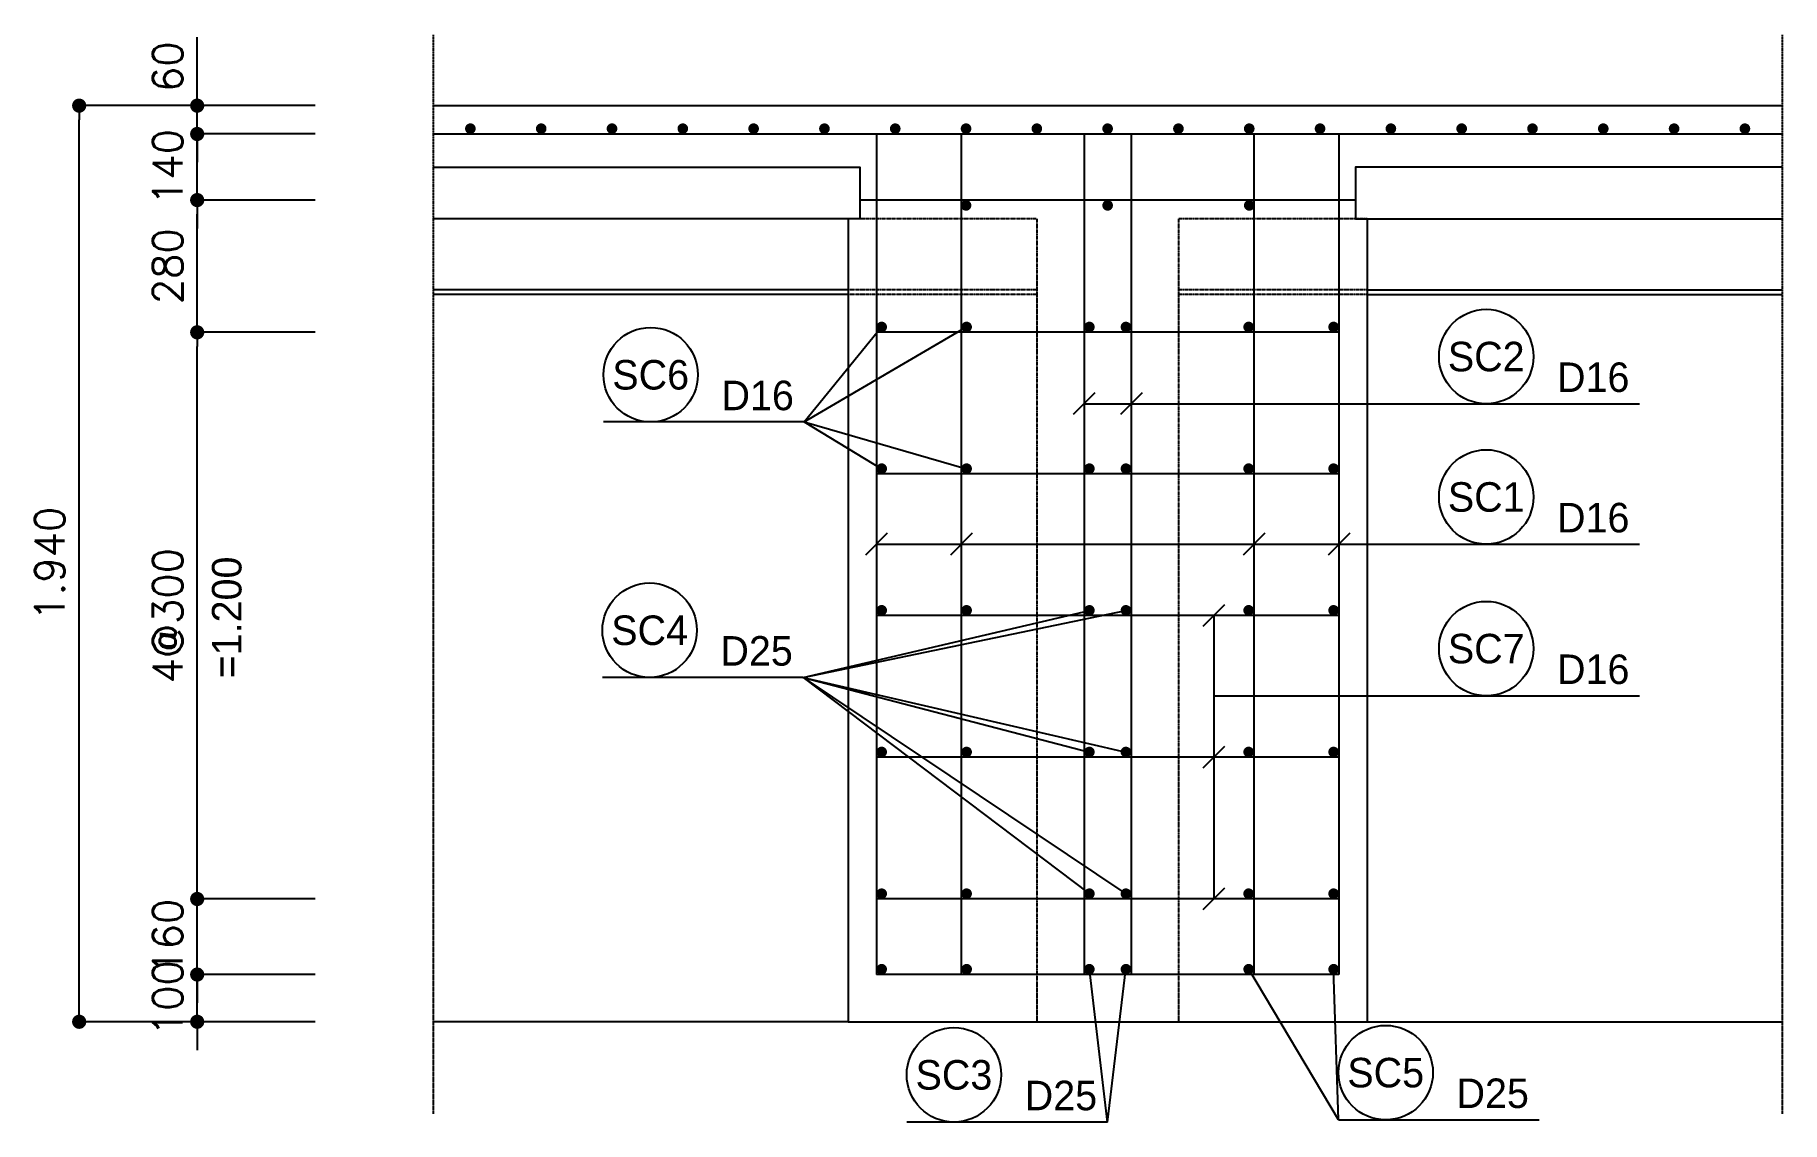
# Model space of a CAD drawing. Extents: x -4545 to 2857, y -4305 to 299.
import ezdxf
from ezdxf.enums import TextEntityAlignment as Align

# ---------------------------------------------------------------- set-up
doc = ezdxf.new("R2010")
doc.units = 0
doc.linetypes.add('CENTER', pattern=[2, 1.25, -0.25, 0.25, -0.25])
doc.linetypes.add('HIDDEN', pattern=[0.375, 0.25, -0.125])
doc.layers.get('0').update_dxf_attribs({"linetype": 'CONTINUOUS'})
doc.styles.add('GHS', font='djdg.shx', dxfattribs={"bigfont": 'ghs.shx'})
doc.styles.add('ROMANS', font='ROMANS.SHX')

# ---------------------------------------------------------------- blocks, each defined once
blk = doc.blocks.new('DOT')
at = {"color": 1}
blk.add_line((0, 0), (-1, 0), dxfattribs=at)
at = {"color": 7, "const_width": 0.5}
blk.add_lwpolyline([(-0.25, 0, 1), (0.25, 0, 1)], format="xyb", close=True, dxfattribs=at)

msp = doc.modelspace()

# ---------------------------------------------------------------- linework, layer by layer
at = {"color": 1, "linetype": 'CENTER'}
for p, q in [((-2857.4, 299.4), (-2857.4, -4269.3)), ((2857.4, 299.4), (2857.4, -4269.3))]:
    msp.add_line(p, q, dxfattribs=at)
at = {"color": 1}
for p, q in [((-3857.4, 120), (-3857.4, 290.2)), ((-3857.4, 60), (-3857.4, 120)), ((-3357.4, 0), (-4357.4, 0)), ((-3357.4, 0), (-3857.4, 0)), ((-3857.4, -120), (-3857.4, 0)), ((-3857.4, -60), (-3857.4, 0)), ((-4357.4, -3820), (-4357.4, -60)), ((-3357.4, -120), (-3857.4, -120)), ((-3357.4, -120), (-3857.4, -120)), ((-3857.4, -400), (-3857.4, -120)), ((-3857.4, -180), (-3857.4, -240)), ((-3357.4, -400), (-3857.4, -400)), ((-3357.4, -400), (-3857.4, -400)), ((-3857.4, -460), (-3857.4, -520)), ((-3857.4, -900), (-3857.4, -460)), ((-3357.4, -960), (-3857.4, -960)), ((-3357.4, -960), (-3857.4, -960)), ((-1286, -1339.8), (-597.5, -937.5)), ((-1286, -1339.8), (-957.5, -937.5)), ((-3857.4, -3300), (-3857.4, -1020)), ((-54, -1216.6), (-146, -1308.6)), ((146, -1216.6), (54, -1308.6)), ((-100, -1262.6), (1404, -1262.6)), ((1404, -1262.6), (2254, -1262.6)), ((-1286, -1339.8), (-2136, -1339.8)), ((-1286, -1339.8), (-597.5, -1537.5)), ((-1286, -1339.8), (-957.5, -1537.5)), ((-934, -1811.3), (-1026, -1903.2)), ((-574, -1811.3), (-666, -1903.2)), ((666, -1811.3), (574, -1903.2)), ((1026, -1811.3), (934, -1903.2)), ((-980, -1857.3), (1404, -1857.3)), ((1404, -1857.3), (2254, -1857.3)), ((-1290.6, -2421.7), (77.5, -2137.5)), ((-1290.6, -2421.7), (-77.5, -2137.5)), ((495.5, -2114), (403.6, -2206)), ((449.5, -2160), (449.5, -3360)), ((-1290.6, -2421.7), (-2140.6, -2421.7)), ((-1290.6, -2421.7), (77.5, -2737.5)), ((-1290.6, -2421.7), (-77.5, -2737.5)), ((-1290.6, -2421.7), (77.5, -3337.5)), ((-1290.6, -2421.7), (-77.5, -3337.5)), ((449.5, -2499.5), (1404, -2499.5)), ((1404, -2499.5), (2254, -2499.5)), ((495.5, -2714), (403.6, -2806)), ((-3857.4, -3300), (-3857.4, -3240)), ((495.5, -3314), (403.6, -3406)), ((-3357.4, -3360), (-3857.4, -3360)), ((-3357.4, -3360), (-3857.4, -3360)), ((-3857.4, -3680), (-3857.4, -3360)), ((-3857.4, -3620), (-3857.4, -3560)), ((-3357.4, -3680), (-3857.4, -3680)), ((-3357.4, -3680), (-3857.4, -3680)), ((-3857.4, -3880), (-3857.4, -3680)), ((-1.3, -4304.7), (-77.5, -3657.5)), ((-1.3, -4304.7), (77.5, -3657.5)), ((978.1, -4295.3), (597.5, -3657.5)), ((978.1, -4295.3), (957.5, -3657.5)), ((-3857.4, -3740), (-3857.4, -3800)), ((-3357.4, -3880), (-4357.4, -3880)), ((-3357.4, -3880), (-3857.4, -3880)), ((-3857.4, -3940), (-3857.4, -4000)), ((-1.3, -4304.7), (-851.3, -4304.7)), ((978.1, -4295.3), (1828.1, -4295.3))]:
    msp.add_line(p, q, dxfattribs=at)
at = {"color": 4}
for p, q in [((-2857.4, 0), (2857.4, 0)), ((-1100, -480), (-2857.4, -480)), ((-1100, -480), (-1100, -3880)), ((1100, -480), (2857.4, -480)), ((1100, -480), (1100, -3880)), ((-1100, -780), (-2857.4, -780)), ((-1100, -800), (-2857.4, -800)), ((1100, -780), (2857.4, -780)), ((1100, -800), (2857.4, -800)), ((-1100, -3880), (-2857.4, -3880)), ((-1100, -3880), (1100, -3880)), ((1100, -3880), (2857.4, -3880))]:
    msp.add_line(p, q, dxfattribs=at)
at = {"color": 6}
for p, q in [((-2857.4, -120), (2857.4, -120)), ((-980, -120), (-980, -3680)), ((-620, -120), (-620, -3680)), ((-100, -120), (-100, -3680)), ((100, -120), (100, -3680)), ((620, -120), (620, -3680)), ((980, -120), (980, -3680)), ((1050, -400), (-1050, -400)), ((980, -960), (-980, -960)), ((980, -1560), (-980, -1560)), ((980, -2160), (-980, -2160)), ((980, -2760), (-980, -2760)), ((980, -3360), (-980, -3360)), ((980, -3680), (-980, -3680))]:
    msp.add_line(p, q, dxfattribs=at)
at = {"color": 4, "linetype": 'HIDDEN'}
for p, q in [((-300, -480), (-1100, -480)), ((-300, -480), (-300, -3880)), ((300, -480), (300, -3880)), ((1100, -480), (300, -480)), ((-300, -780), (-1100, -780)), ((-300, -800), (-1100, -800)), ((1100, -780), (300, -780)), ((1100, -800), (300, -800))]:
    msp.add_line(p, q, dxfattribs=at)
at = {"color": 7, "const_width": 22.5}
for points in [[(-2711.2, -97.5, 1), (-2688.7, -97.5, 1)], [(-2411.2, -97.5, 1), (-2388.7, -97.5, 1)], [(-2111.2, -97.5, 1), (-2088.7, -97.5, 1)], [(-1811.2, -97.5, 1), (-1788.7, -97.5, 1)], [(-1511.2, -97.5, 1), (-1488.7, -97.5, 1)], [(-1211.2, -97.5, 1), (-1188.7, -97.5, 1)], [(-911.2, -97.5, 1), (-888.7, -97.5, 1)], [(-611.2, -97.5, 1), (-588.7, -97.5, 1)], [(-311.2, -97.5, 1), (-288.7, -97.5, 1)], [(-11.2, -97.5, 1), (11.2, -97.5, 1)], [(288.7, -97.5, 1), (311.2, -97.5, 1)], [(588.7, -97.5, 1), (611.2, -97.5, 1)], [(888.7, -97.5, 1), (911.2, -97.5, 1)], [(1188.7, -97.5, 1), (1211.2, -97.5, 1)], [(1488.7, -97.5, 1), (1511.2, -97.5, 1)], [(1788.7, -97.5, 1), (1811.2, -97.5, 1)], [(2088.7, -97.5, 1), (2111.2, -97.5, 1)], [(2388.7, -97.5, 1), (2411.2, -97.5, 1)], [(2688.7, -97.5, 1), (2711.2, -97.5, 1)], [(-611.2, -422.5, 1), (-588.7, -422.5, 1)], [(-11.2, -422.5, 1), (11.2, -422.5, 1)], [(588.7, -422.5, 1), (611.2, -422.5, 1)]]:
    msp.add_lwpolyline(points, format="xyb", close=True, dxfattribs=at)
at = {"color": 2}
for points in [[(-2857.4, -260), (-1050, -260), (-1050, -480), (-2857.4, -480)], [(2857.4, -260), (1050, -260), (1050, -480), (2857.4, -480)]]:
    msp.add_lwpolyline(points, dxfattribs=at)
at = {"const_width": 22.5}
for points in [[(-968.7, -937.5, 1), (-946.2, -937.5, 1)], [(-608.7, -937.5, 1), (-586.2, -937.5, 1)], [(-88.7, -937.5, 1), (-66.2, -937.5, 1)], [(88.7, -937.5, -1), (66.2, -937.5, -1)], [(608.7, -937.5, -1), (586.2, -937.5, -1)], [(968.7, -937.5, -1), (946.2, -937.5, -1)], [(-968.7, -1537.5, 1), (-946.2, -1537.5, 1)], [(-608.7, -1537.5, 1), (-586.2, -1537.5, 1)], [(-88.7, -1537.5, 1), (-66.2, -1537.5, 1)], [(88.7, -1537.5, -1), (66.2, -1537.5, -1)], [(608.7, -1537.5, -1), (586.2, -1537.5, -1)], [(968.7, -1537.5, -1), (946.2, -1537.5, -1)], [(-968.7, -2137.5, 1), (-946.2, -2137.5, 1)], [(-608.7, -2137.5, 1), (-586.2, -2137.5, 1)], [(-88.7, -2137.5, 1), (-66.2, -2137.5, 1)], [(88.7, -2137.5, -1), (66.2, -2137.5, -1)], [(608.7, -2137.5, -1), (586.2, -2137.5, -1)], [(968.7, -2137.5, -1), (946.2, -2137.5, -1)], [(-968.7, -2737.5, 1), (-946.2, -2737.5, 1)], [(-608.7, -2737.5, 1), (-586.2, -2737.5, 1)], [(-88.7, -2737.5, 1), (-66.2, -2737.5, 1)], [(88.7, -2737.5, -1), (66.2, -2737.5, -1)], [(608.7, -2737.5, -1), (586.2, -2737.5, -1)], [(968.7, -2737.5, -1), (946.2, -2737.5, -1)], [(-968.7, -3337.5, 1), (-946.2, -3337.5, 1)], [(-608.7, -3337.5, 1), (-586.2, -3337.5, 1)], [(-88.7, -3337.5, 1), (-66.2, -3337.5, 1)], [(88.7, -3337.5, -1), (66.2, -3337.5, -1)], [(608.7, -3337.5, -1), (586.2, -3337.5, -1)], [(968.7, -3337.5, -1), (946.2, -3337.5, -1)], [(-968.7, -3657.5, 1), (-946.2, -3657.5, 1)], [(-608.7, -3657.5, 1), (-586.2, -3657.5, 1)], [(-88.7, -3657.5, 1), (-66.2, -3657.5, 1)], [(88.7, -3657.5, -1), (66.2, -3657.5, -1)], [(608.7, -3657.5, -1), (586.2, -3657.5, -1)], [(968.7, -3657.5, -1), (946.2, -3657.5, -1)]]:
    msp.add_lwpolyline(points, format="xyb", close=True, dxfattribs=at)
at = {"color": 1}
for centre in [(1604, -1062.6), (-1936, -1139.8), (1604, -1657.3), (-1940.6, -2221.7), (1604, -2299.5), (-651.3, -4104.7), (1178.1, -4095.3)]:
    msp.add_circle(centre, 200, dxfattribs=at)

# ---------------------------------------------------------------- block references
at = {"color": 1, "xscale": 59.99999999133024, "yscale": 59.99999999133024, "zscale": 59.99999999133003}
for p, rotation in [((-4357.4, 0), 90), ((-3857.4, 0), 270), ((-3857.4, -120), 270), ((-3857.4, -120), 90), ((-3857.4, -400), 90), ((-3857.4, -400), 90), ((-3857.4, -960), 270), ((-3857.4, -960), 90), ((-3857.4, -3360), 270), ((-3857.4, -3360), 270), ((-3857.4, -3680), 270), ((-3857.4, -3680), 90), ((-4357.4, -3880), 270), ((-3857.4, -3880), 90)]:
    msp.add_blockref('DOT', p, dxfattribs=dict(at, rotation=rotation))

# ---------------------------------------------------------------- texts
at = {"style": 'GHS'}
for s, p in [('SC2', (1604, -1062.6)), ('SC6', (-1936, -1139.8)), ('SC1', (1604, -1657.3)), ('SC4', (-1940.6, -2221.7)), ('SC7', (1604, -2299.5)), ('SC3', (-651.3, -4104.7)), ('SC5', (1178.1, -4095.3))]:
    msp.add_text(s, height=125, dxfattribs=at).set_placement(p, align=Align.MIDDLE)
for p in [(1904, -1212.6), (1904, -1807.3), (1904, -2449.5)]:
    msp.add_text('D16', height=125, dxfattribs=at).set_placement(p)
at = {"color": 7, "style": 'GHS'}
for s, p in [('D16', (-1636, -1289.8)), ('D25', (-1640.6, -2371.7)), ('D25', (-351.3, -4254.7)), ('D25', (1478.1, -4245.3))]:
    msp.add_text(s, height=125, dxfattribs=at).set_placement(p)
msp.add_text('=1.200', height=125, rotation=90, dxfattribs=at).set_placement((-3732.4, -2167.6), align=Align.MIDDLE)
at = {"color": 7, "char_height": 125, "attachment_point": 5, "rotation": 90, "style": 'ROMANS'}
for s, insert in [('\\A1;60', (-3982.4, 164.7)), ('\\A1;140', (-3982.4, -260)), ('\\A1;280', (-3982.4, -680)), ('\\A1;1.940', (-4482.4, -1940)), ('\\A1;4@300', (-3982.4, -2160)), ('\\A1;160', (-3982.4, -3520)), ('\\A1;100', (-3982.4, -3780))]:
    msp.add_mtext(s, dxfattribs=dict(at, insert=insert))

doc.saveas('drawing.dxf')
